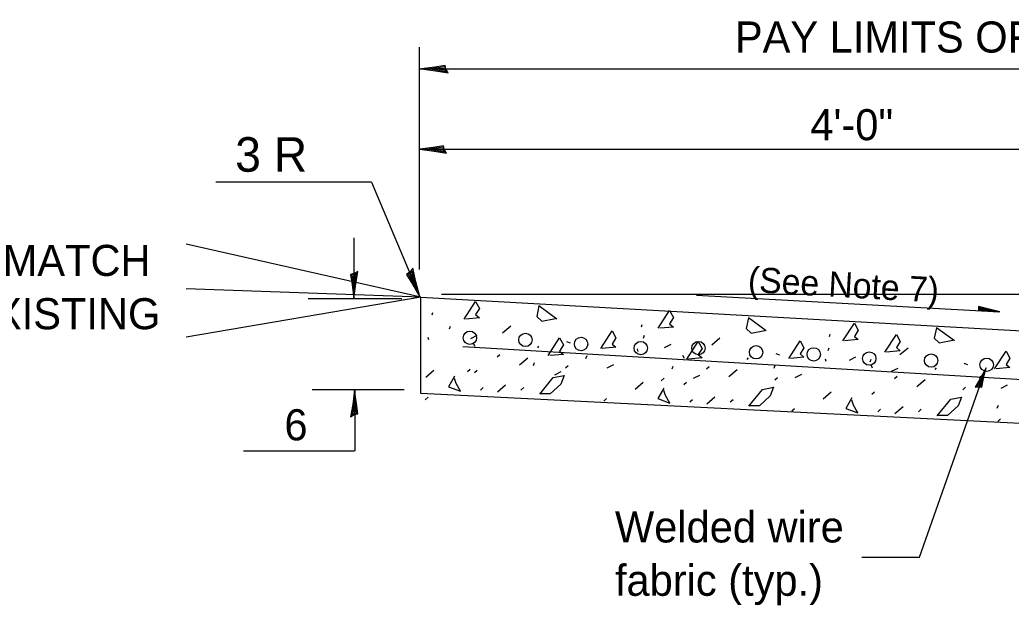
# Model space of a CAD drawing. Extents: x -0.02 to 2.83, y -0.07 to 1.83.
# Drawn here: x 1.8773 to 2.2119, y 1.181 to 1.3787 of the extents above; entities that cross this region are included whole.
import ezdxf

# ---------------------------------------------------------------- set-up
doc = ezdxf.new("R2010")
doc.units = 0
for name, color, linetype in [('RD_Pr_Roadway_Dimensions', 7, 'Continuous'), ('RD_Pr_Roadway_Notes', 7, 'Continuous'), ('SH_General_Details', 7, 'Continuous')]:
    doc.layers.add(name, color=color, linetype=linetype)

msp = doc.modelspace()

# ---------------------------------------------------------------- linework, layer by layer
at = {"layer": 'RD_Pr_Roadway_Dimensions'}
for p, q in [((2.01218, 1.29595), (2.01218, 1.36947)), ((2.01229, 1.36216), (2.63162, 1.36216)), ((2.01218, 1.2944), (2.01218, 1.34043)), ((2.01229, 1.33501), (2.29565, 1.33501)), ((1.99601, 1.32392), (1.9434, 1.32392)), ((1.99601, 1.32392), (2.01235, 1.28515)), ((1.99004, 1.30504), (1.99004, 1.28599)), ((2.29565, 1.28595), (2.01961, 1.28595)), ((2.00618, 1.28443), (1.97465, 1.28443)), ((2.00697, 1.25375), (1.97592, 1.25375)), ((1.99037, 1.25375), (1.99037, 1.23311)), ((1.99019, 1.23299), (1.95278, 1.23299))]:
    msp.add_line(p, q, dxfattribs=at)
for points in [[(2.0211, 1.36202), (2.02082, 1.36325), (2.01733, 1.36272), (2.01284, 1.36214), (2.01763, 1.36148), (2.02184, 1.36074), (2.0211, 1.36202), (2.02073, 1.36283), (2.01585, 1.36213), (2.02118, 1.36119), (2.0204, 1.36224), (2.01816, 1.3621), (2.02031, 1.36177)], [(2.02055, 1.33489), (2.02027, 1.33612), (2.01678, 1.33559), (2.01229, 1.33501), (2.01708, 1.33435), (2.02129, 1.33361), (2.02055, 1.33489), (2.02018, 1.3357), (2.0153, 1.335), (2.02063, 1.33407), (2.01985, 1.33512), (2.01761, 1.33497), (2.01976, 1.33465)], [(1.99011, 1.29298), (1.98888, 1.2927), (1.98941, 1.28921), (1.98999, 1.28472), (1.99065, 1.28951), (1.99139, 1.29372), (1.99011, 1.29298), (1.9893, 1.29261), (1.99, 1.28774), (1.99093, 1.29307), (1.98988, 1.29228), (1.99003, 1.29004), (1.99035, 1.2922)], [(2.00896, 1.29353), (2.00784, 1.29273), (2.00986, 1.28943), (2.01235, 1.28515), (2.01098, 1.29027), (2.00994, 1.29481), (2.00896, 1.29353), (2.0083, 1.29281), (2.01108, 1.2882), (2.00976, 1.29396), (2.00903, 1.29273), (2.01013, 1.29053), (2.00954, 1.29284)], [(1.99017, 1.24538), (1.9914, 1.24566), (1.99087, 1.24915), (1.99029, 1.25364), (1.98963, 1.24884), (1.98889, 1.24464), (1.99017, 1.24538), (1.99098, 1.24575), (1.99028, 1.25062), (1.98934, 1.24529), (1.99039, 1.24608), (1.99025, 1.24832), (1.98993, 1.24616)]]:
    msp.add_lwpolyline(points, dxfattribs=at)
at = {"layer": 'RD_Pr_Roadway_Notes'}
for p, q in [((2.18096, 1.19725), (2.20352, 1.26119)), ((2.16146, 1.19725), (2.18096, 1.19725))]:
    msp.add_line(p, q, dxfattribs=at)
msp.add_lwpolyline([(2.20094, 1.2548), (2.20199, 1.25465), (2.20262, 1.25752), (2.20352, 1.26119), (2.20157, 1.25766), (2.19973, 1.25461), (2.20094, 1.2548), (2.20169, 1.25484), (2.20261, 1.25884), (2.20028, 1.25498), (2.20133, 1.25528), (2.20189, 1.25706), (2.20099, 1.25548)], dxfattribs=at)
at = {"layer": 'SH_General_Details'}
for p, q in [((2.01265, 1.28503), (1.93336, 1.30292)), ((2.01265, 1.28503), (1.93336, 1.28786)), ((2.10567, 1.28572), (2.20814, 1.28003)), ((2.01265, 1.28503), (1.93336, 1.27152)), ((2.01265, 1.25252), (2.01265, 1.28503)), ((2.01265, 1.28503), (2.29549, 1.26923)), ((2.20814, 1.28003), (2.20088, 1.28193)), ((2.20088, 1.28193), (2.20088, 1.28049)), ((2.20744, 1.2801), (2.201, 1.28181)), ((2.201, 1.28181), (2.201, 1.28057)), ((2.01647, 1.27902), (2.01666, 1.27986)), ((2.20088, 1.28049), (2.20744, 1.2801)), ((2.201, 1.28057), (2.20655, 1.28026)), ((2.20655, 1.28026), (2.20119, 1.28165)), ((2.20119, 1.28165), (2.20119, 1.28072)), ((2.20119, 1.28072), (2.20534, 1.28045)), ((2.20534, 1.28045), (2.20135, 1.28146)), ((2.20135, 1.28146), (2.20135, 1.28088)), ((2.20135, 1.28088), (2.20406, 1.28068)), ((2.20406, 1.28068), (2.2015, 1.28127)), ((2.2015, 1.28127), (2.20154, 1.28096)), ((2.20154, 1.28096), (2.20263, 1.28092)), ((2.20263, 1.28092), (2.20166, 1.28115)), ((2.02229, 1.2743), (2.02266, 1.27527)), ((2.0402, 1.27295), (2.04296, 1.2753)), ((2.08714, 1.275), (2.08732, 1.27584)), ((2.02946, 1.27112), (2.03167, 1.27223)), ((2.08776, 1.27122), (2.08812, 1.27219)), ((2.15062, 1.2717), (2.1508, 1.27253)), ((2.015, 1.27156), (2.01518, 1.27074)), ((2.02681, 1.26842), (2.29224, 1.25266)), ((2.031, 1.26839), (2.03045, 1.26936)), ((2.05216, 1.26797), (2.05252, 1.26852)), ((2.06319, 1.26949), (2.0619, 1.26991)), ((2.09493, 1.26804), (2.09713, 1.26915)), ((2.11086, 1.26893), (2.11362, 1.27128)), ((2.03836, 1.26485), (2.03928, 1.26568)), ((2.06838, 1.26437), (2.06874, 1.26534)), ((2.08567, 1.26754), (2.08585, 1.26672)), ((2.10167, 1.26437), (2.10111, 1.26534)), ((2.13385, 1.26547), (2.13257, 1.26589)), ((2.15015, 1.26697), (2.15052, 1.26794)), ((2.17434, 1.26562), (2.17711, 1.26797)), ((2.04594, 1.26223), (2.0487, 1.26458)), ((2.05065, 1.262), (2.05102, 1.26297)), ((2.06148, 1.26112), (2.06241, 1.26195)), ((2.07555, 1.26119), (2.07775, 1.26229)), ((2.09745, 1.26082), (2.09781, 1.26179)), ((2.10902, 1.26083), (2.10995, 1.26166)), ((2.12282, 1.26395), (2.12319, 1.2645)), ((2.13186, 1.26106), (2.13223, 1.26203)), ((2.14915, 1.26423), (2.14933, 1.26341)), ((2.15732, 1.26379), (2.15953, 1.26489)), ((2.16433, 1.26318), (2.1647, 1.26415)), ((2.16515, 1.26106), (2.1646, 1.26203)), ((2.19733, 1.26216), (2.19605, 1.26258)), ((2.01427, 1.25804), (2.01704, 1.26039)), ((2.02833, 1.25989), (2.02925, 1.26072)), ((2.03075, 1.25957), (2.03167, 1.26039)), ((2.05782, 1.25882), (2.06003, 1.25993)), ((2.10462, 1.25764), (2.10682, 1.25875)), ((2.1166, 1.25821), (2.11937, 1.26056)), ((2.13903, 1.25788), (2.14123, 1.25898)), ((2.1715, 1.26), (2.17371, 1.26111)), ((2.17251, 1.25752), (2.17343, 1.25835)), ((2.1863, 1.26064), (2.18667, 1.2612)), ((2.20134, 1.25751), (2.20171, 1.25848)), ((2.03849, 1.25307), (2.04125, 1.25542)), ((2.08494, 1.25402), (2.0877, 1.25637)), ((2.09379, 1.25681), (2.09472, 1.25764)), ((2.10142, 1.25555), (2.10234, 1.25637)), ((2.13215, 1.2571), (2.13307, 1.25793)), ((2.18009, 1.2549), (2.18285, 1.25725)), ((2.20851, 1.25433), (2.21072, 1.25544)), ((2.29341, 1.23841), (2.01265, 1.25252)), ((2.03277, 1.25367), (2.03369, 1.25449)), ((2.04643, 1.25367), (2.04735, 1.25449)), ((2.14842, 1.25071), (2.15118, 1.25306)), ((2.1649, 1.25224), (2.16582, 1.25307)), ((2.19563, 1.25379), (2.19655, 1.25462)), ((2.01414, 1.2504), (2.01507, 1.25123)), ((2.07441, 1.24995), (2.07534, 1.25079)), ((2.10344, 1.24965), (2.10436, 1.25047)), ((2.10915, 1.24905), (2.11192, 1.2514)), ((2.1171, 1.24965), (2.11802, 1.25047)), ((2.20724, 1.24757), (2.2076, 1.24854)), ((2.13789, 1.24665), (2.13882, 1.24748)), ((2.16692, 1.24634), (2.16784, 1.24716)), ((2.17264, 1.24574), (2.1754, 1.24809)), ((2.18058, 1.24634), (2.1815, 1.24716)), ((2.20738, 1.2431), (2.2083, 1.24393))]:
    msp.add_line(p, q, dxfattribs=at)
for points in [[(2.02726, 1.27761), (2.03112, 1.28355), (2.03241, 1.28121), (2.03112, 1.27914), (2.03241, 1.27803), (2.02781, 1.27761)], [(2.05859, 1.27764), (2.05252, 1.28206), (2.05178, 1.27848), (2.05344, 1.27695), (2.05804, 1.27779)], [(2.09272, 1.27454), (2.09658, 1.28048), (2.09787, 1.27813), (2.09658, 1.27606), (2.09787, 1.27495), (2.09328, 1.27454)], [(2.12925, 1.27362), (2.12319, 1.27804), (2.12245, 1.27446), (2.1241, 1.27293), (2.1287, 1.27377)], [(2.15512, 1.27028), (2.15898, 1.27622), (2.16027, 1.27388), (2.15898, 1.2718), (2.16027, 1.2707), (2.15567, 1.27028)], [(2.07334, 1.26768), (2.0772, 1.27362), (2.07849, 1.27128), (2.0772, 1.2692), (2.07849, 1.2681), (2.0739, 1.26768)], [(2.1693, 1.2665), (2.17316, 1.27244), (2.17445, 1.27009), (2.17316, 1.26802), (2.17445, 1.26691), (2.16985, 1.2665)], [(2.19273, 1.27031), (2.18667, 1.27473), (2.18593, 1.27115), (2.18758, 1.26963), (2.19219, 1.27046)], [(2.05562, 1.26532), (2.05948, 1.27126), (2.06077, 1.26891), (2.05948, 1.26684), (2.06077, 1.26573), (2.05617, 1.26532)], [(2.10241, 1.26413), (2.10627, 1.27007), (2.10756, 1.26773), (2.10627, 1.26566), (2.10756, 1.26455), (2.10297, 1.26413)], [(2.13683, 1.26437), (2.14069, 1.27031), (2.14197, 1.26797), (2.14069, 1.26589), (2.14197, 1.26479), (2.13738, 1.26437)], [(2.20631, 1.26083), (2.21017, 1.26677), (2.21146, 1.26442), (2.21017, 1.26235), (2.21146, 1.26124), (2.20686, 1.26083)], [(2.02396, 1.25838), (2.02194, 1.25479), (2.02598, 1.25327), (2.02451, 1.25589), (2.02396, 1.25755)], [(2.05275, 1.25226), (2.05735, 1.25793), (2.06102, 1.25862), (2.05992, 1.25571), (2.05624, 1.2524), (2.05293, 1.2524)], [(2.09463, 1.25436), (2.09261, 1.25077), (2.09665, 1.24925), (2.09518, 1.25187), (2.09463, 1.25353)], [(2.12341, 1.24824), (2.12802, 1.25391), (2.13169, 1.2546), (2.13059, 1.25169), (2.12691, 1.24838), (2.1236, 1.24838)], [(2.15811, 1.25105), (2.15609, 1.24746), (2.16013, 1.24594), (2.15866, 1.24857), (2.15811, 1.25022)], [(2.1869, 1.24493), (2.1915, 1.2506), (2.19517, 1.25129), (2.19407, 1.24839), (2.19039, 1.24507), (2.18708, 1.24507)]]:
    msp.add_lwpolyline(points, dxfattribs=at)
for centre in [(2.0292, 1.27132), (2.04796, 1.27062), (2.06671, 1.26922), (2.08688, 1.26782), (2.10634, 1.26782), (2.1258, 1.26642), (2.14526, 1.26572), (2.16401, 1.26432), (2.18488, 1.26362), (2.20364, 1.26222)]:
    msp.add_circle(centre, 0.00226, dxfattribs=at)

# ---------------------------------------------------------------- texts
at = {"layer": 'RD_Pr_Roadway_Dimensions'}
for s, height, p in [('PAY LIMITS OF TYPE A GUTTER, (MODIFIED) ENTRANCE', 0.0105, (2.11865, 1.36764)), ('4\'-0"', 0.0105, (2.14412, 1.33803)), ('3 R', 0.011667, (1.94997, 1.3274))]:
    msp.add_text(s, height=height, dxfattribs=at).set_placement(p)
at = {"layer": 'RD_Pr_Roadway_Notes'}
for s, p in [('MATCH', (1.87147, 1.2922)), ('EXISTING', (1.85916, 1.2742)), ('Welded wire', (2.07816, 1.20219)), ('fabric (typ.)', (2.07816, 1.18419))]:
    msp.add_text(s, height=0.0105, dxfattribs=at).set_placement(p)
msp.add_text('(See Note 7)', height=0.008505, rotation=356.7499, dxfattribs=at).set_placement((2.1229, 1.28683))
at = {"layer": 'SH_General_Details'}
msp.add_text('6', height=0.0105, dxfattribs=at).set_placement((1.96658, 1.23669))

doc.saveas('drawing.dxf')
